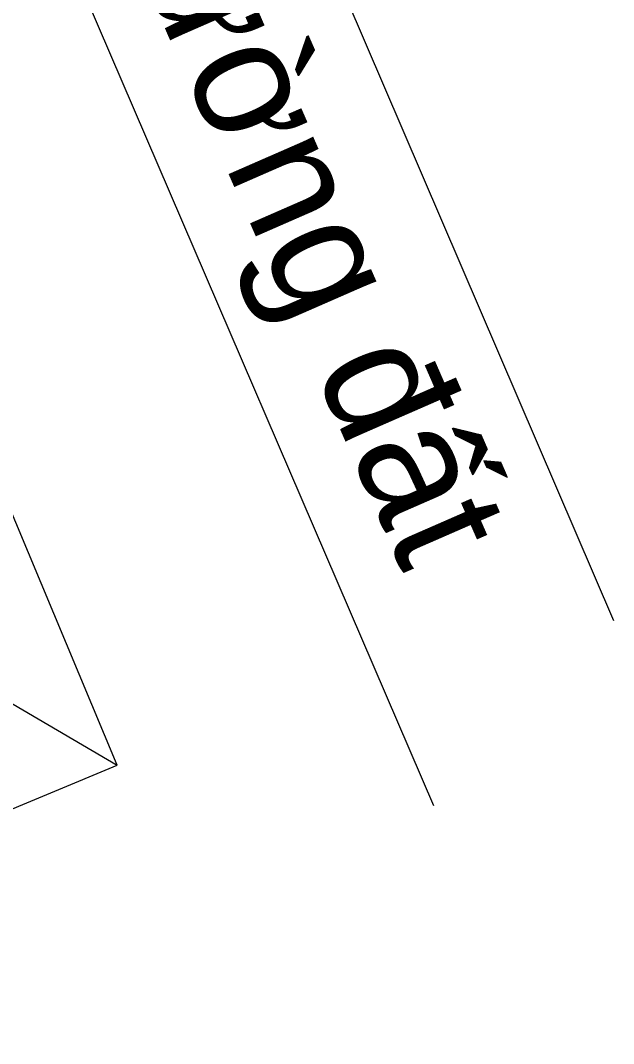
# Model space of a CAD drawing. Header units: metres. Extents: x 536111 to 536507, y 1836388 to 1836665.
# Drawn here: x 536253.95 to 536263.79, y 1836486.71 to 1836503.69 of the extents above; entities that cross this region are included whole.
import ezdxf
from ezdxf.enums import TextEntityAlignment as Align

# ---------------------------------------------------------------- set-up
doc = ezdxf.new("R2010")
doc.units = ezdxf.units.M
doc.header["$MEASUREMENT"] = 0
doc.layers.add('Level 2', color=1, linetype='Continuous', lineweight=0)
doc.layers.add('Level 44', color=1, linetype='Continuous', lineweight=0)
doc.styles.add('Style-CHAR_FAST_FONT', font='CHAR_FAST_FONT.shx')

msp = doc.modelspace()

# ---------------------------------------------------------------- linework, layer by layer
at = {"layer": 'Level 2', "color": 7, "linetype": 'Continuous', "lineweight": 0}
for p, q in [((536255.07, 1836514.02), (536263.79, 1836493.73)), ((536251.5, 1836512.28), (536260.8, 1836490.66))]:
    msp.add_line(p, q, dxfattribs=at)
at = {"layer": 'Level 44', "color": 7, "linetype": 'Continuous', "lineweight": 0, "flags": 128}
msp.add_lwpolyline([(536244.47, 1836486.71), (536255.55, 1836491.33), (536253.23, 1836496.87), (536242.16, 1836492.25)], close=True, dxfattribs=at)
msp.add_lwpolyline([(536253.23, 1836496.87), (536252.25, 1836493.26), (536255.55, 1836491.33)], dxfattribs=at)

# ---------------------------------------------------------------- texts
at = {"layer": 'Level 2', "color": 7, "linetype": 'Continuous', "lineweight": 0, "style": 'Style-CHAR_FAST_FONT'}
msp.add_text('%%174%%173%%234ng %%174%%202t', height=1.99998, rotation=293.6075, dxfattribs=at).set_placement((536257.143, 1836506.721), align=Align.TOP_LEFT)

doc.saveas('drawing.dxf')
